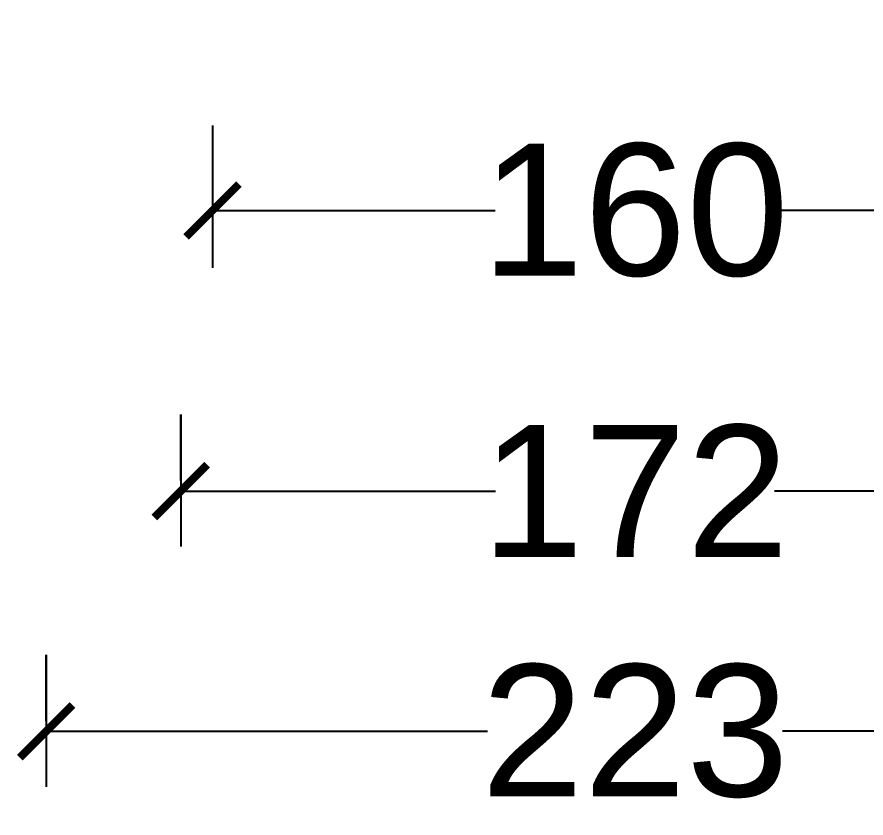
# Model space of a CAD drawing. Header units: inches. Extents: x -713 to 287, y -537 to 251.
# Drawn here: x -572.9 to -412.2, y -443 to -291.3 of the extents above; entities that cross this region are included whole.
import ezdxf

# ---------------------------------------------------------------- set-up
doc = ezdxf.new("R2010")
doc.units = ezdxf.units.IN
doc.header["$MEASUREMENT"] = 0
doc.styles.get("Standard").update_dxf_attribs({"font": 'arial.ttf'})
doc.dimstyles.get("Standard").update_dxf_attribs({"dimtxt": 25, "dimasz": 10, "dimexe": 0.18, "dimexo": 0.0625, "dimgap": 0.09, "dimtad": 0, "dimdec": 0, "dimzin": 0, "dimdsep": 46, "dimtxsty": 'Standard', "dimblk": 'ARCHTICK', "dimcen": 10, "dimadec": 0, "dimazin": 0, "dimtfac": 1, "dimtdec": 0, "dimtofl": 0, "dimtmove": 0, "dimatfit": 3, "dimldrblk": 'ARCHTICK', "dimfxl": 1, "dimtolj": 1, "dimtzin": 0, "dimarcsym": 0})

# ---------------------------------------------------------------- blocks, each defined once
blk = doc.blocks.new('_ArchTick')
at = {"color": 0, "linetype": 'ByBlock', "const_width": 0.15}
blk.add_lwpolyline([(-0.5, -0.5), (0.5, 0.5)], dxfattribs=at)
blk = doc.blocks.new('*D31')
at = {"color": 0, "linetype": 'Continuous', "lineweight": -2}
for p, q in [((-375.89, -291.4), (-375.89, -328.15)), ((-535.89, -311.95), (-535.89, -328.15)), ((-535.89, -327.97), (-482.37, -327.97)), ((-375.89, -327.97), (-429.4, -327.97))]:
    blk.add_line(p, q, dxfattribs=at)
at = {"layer": 'Defpoints', "color": 0, "linetype": 'Continuous'}
for p in [(-375.89, -291.33), (-535.89, -311.88), (-535.89, -327.97)]:
    blk.add_point(p, dxfattribs=at)
at = {"color": 0, "linetype": 'Continuous', "lineweight": -2, "xscale": 10, "yscale": 10, "zscale": 10, "rotation": 180}
blk.add_blockref('_ArchTick', (-535.89, -327.97), dxfattribs=at)
at = {"color": 0, "linetype": 'Continuous', "lineweight": -2, "xscale": 10, "yscale": 10, "zscale": 10}
blk.add_blockref('_ArchTick', (-375.89, -327.97), dxfattribs=at)
at = {"color": 0, "linetype": 'Continuous', "insert": (-455.89, -327.97), "char_height": 25, "attachment_point": 5}
blk.add_mtext('\\A1;160', dxfattribs=at)
blk = doc.blocks.new('*D32')
at = {"color": 0, "linetype": 'Continuous', "lineweight": -2}
for p, q in [((-541.89, -366.65), (-541.89, -381.25)), ((-369.89, -379.15), (-369.89, -381.25)), ((-541.89, -381.07), (-482.29, -381.07)), ((-369.89, -381.07), (-429.48, -381.07))]:
    blk.add_line(p, q, dxfattribs=at)
at = {"layer": 'Defpoints', "color": 0, "linetype": 'Continuous'}
for p in [(-541.89, -366.58), (-369.89, -379.08), (-541.89, -381.07)]:
    blk.add_point(p, dxfattribs=at)
at = {"color": 0, "linetype": 'Continuous', "lineweight": -2, "xscale": 10, "yscale": 10, "zscale": 10, "rotation": 180}
blk.add_blockref('_ArchTick', (-541.89, -381.07), dxfattribs=at)
at = {"color": 0, "linetype": 'Continuous', "lineweight": -2, "xscale": 10, "yscale": 10, "zscale": 10}
blk.add_blockref('_ArchTick', (-369.89, -381.07), dxfattribs=at)
at = {"color": 0, "linetype": 'Continuous', "insert": (-455.89, -381.07), "char_height": 25, "attachment_point": 5}
blk.add_mtext('\\A1;172', dxfattribs=at)
blk = doc.blocks.new('*D33')
at = {"color": 0, "linetype": 'Continuous', "lineweight": -2}
for p, q in [((-567.39, -412.15), (-567.39, -426.74)), ((-344.39, -424.65), (-344.39, -426.74)), ((-567.39, -426.56), (-483.81, -426.56)), ((-344.39, -426.56), (-427.96, -426.56))]:
    blk.add_line(p, q, dxfattribs=at)
at = {"layer": 'Defpoints', "color": 0, "linetype": 'Continuous'}
for p in [(-567.39, -412.08), (-344.39, -424.58), (-567.39, -426.56)]:
    blk.add_point(p, dxfattribs=at)
at = {"color": 0, "linetype": 'Continuous', "lineweight": -2, "xscale": 10, "yscale": 10, "zscale": 10, "rotation": 180}
blk.add_blockref('_ArchTick', (-567.39, -426.56), dxfattribs=at)
at = {"color": 0, "linetype": 'Continuous', "lineweight": -2, "xscale": 10, "yscale": 10, "zscale": 10}
blk.add_blockref('_ArchTick', (-344.39, -426.56), dxfattribs=at)
at = {"color": 0, "linetype": 'Continuous', "insert": (-455.89, -426.56), "char_height": 25, "attachment_point": 5}
blk.add_mtext('\\A1;223', dxfattribs=at)

msp = doc.modelspace()

# ---------------------------------------------------------------- linework, layer by layer
at = {"linetype": 'Continuous'}
for p, q in [((-535.89, -311.88), (-535.89, -338.85)), ((-541.89, -379.08), (-541.89, -366.58)), ((-541.89, -366.58), (-541.89, -391.58)), ((-567.39, -424.58), (-567.39, -412.08)), ((-567.39, -412.08), (-567.39, -437.08))]:
    msp.add_line(p, q, dxfattribs=at)

# ---------------------------------------------------------------- dimensions: what is measured, and where the dimension line sits
for base, p1, p2, picture, middle in [((-535.89, -327.97), (-375.89, -291.33), (-535.89, -311.88), '*D31', (-455.89, -327.97)), ((-541.89, -381.07), (-369.89, -379.08), (-541.89, -366.58), '*D32', (-455.89, -381.07)), ((-567.39, -426.56), (-344.39, -424.58), (-567.39, -412.08), '*D33', (-455.89, -426.56))]:
    dim = msp.add_linear_dim(base=base, p1=p1, p2=p2, dimstyle='Standard', dxfattribs=at)
    dim.commit()
    dim.dimension.update_dxf_attribs({"geometry": picture, "text_midpoint": middle})

doc.saveas('drawing.dxf')
